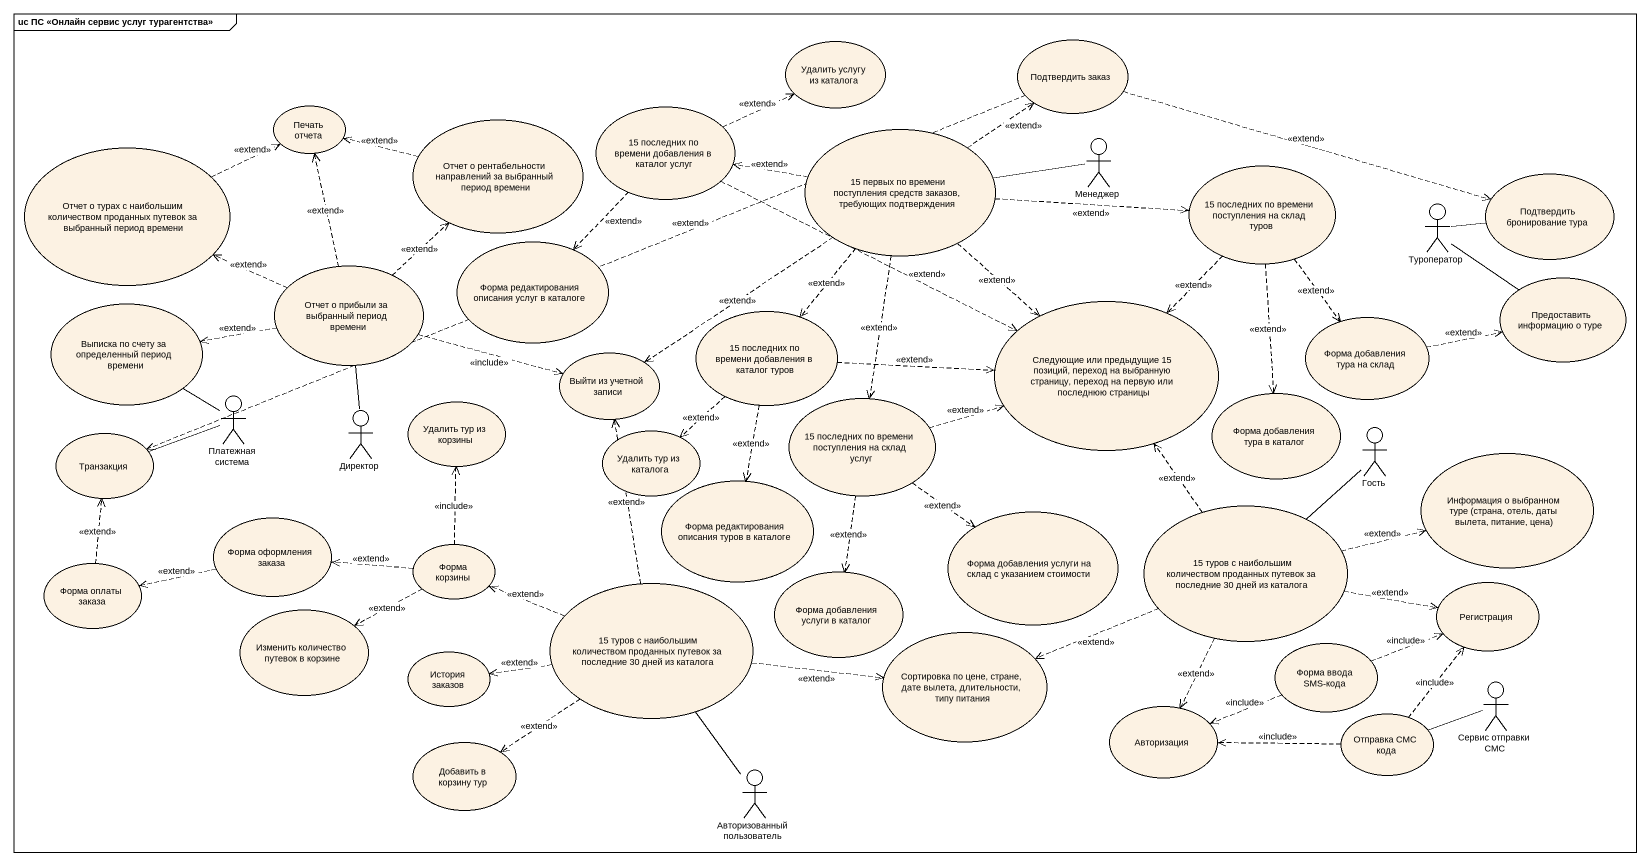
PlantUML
@startuml
mainframe uc ПС <<Онлайн сервис услуг турагентства>>
usecase "Удалить услугу из каталога" as Удалить_услугу_из_каталога
usecase "Подтвердить заказ" as Подтвердить_заказ
usecase "Печать отчета" as Печать_отчета
usecase "Отчет о рентабельности направлений за выбранный период времени" as Отчет_о_рентабельности
usecase "15 последних по времени добавления в каталог услуг" as u15_последних_по_времени
usecase "Отчет о турах с наибольшим количеством проданных путевок за выбранный период времени" as Отчет_о_турах_с_наибольшим
usecase "15 первых по времени поступления средств заказов, требующих подтверждения" as u15_первых_по_времени
actor Менеджер
usecase "15 последних по времени поступления на склад туров" as u15_последних_по_времени_2
actor Туроператор
usecase "Подтвердить бронирование тура" as Подтвердить_бронирование
usecase "Форма редактирования описания услуг в каталоге" as Форма_редактирования
usecase "Отчет о прибыли за выбранный период времени" as Отчет_о_прибыли_за
usecase "Предоставить информацию о туре" as Предоставить_информацию_о
usecase "Выписка по счету за определенный период времени" as Выписка_по_счету_за
usecase "15 последних по времени добавления в каталог туров" as u15_последних_по_времени_3
usecase "Следующие или предыдущие 15 позиций, переход на выбранную страницу, переход на первую или последнюю страницы" as Следующие_или_предыдущие_15
usecase "Форма добавления тура на склад" as Форма_добавления_тура_на
usecase "Выйти из учетной записи" as Выйти_из_учетной_записи
actor "Платежная система" as Платежная_система
usecase "15 последних по времени поступления на склад услуг" as u15_последних_по_времени_4
usecase "Форма добавления тура в каталог" as Форма_добавления_тура_в
usecase Транзакция
actor Директор
usecase "Удалить тур из корзины" as Удалить_тур_из_корзины
usecase "Удалить тур из каталога" as Удалить_тур_из_каталога
actor Гость
usecase "Информация о выбранном туре (страна, отель, даты вылета, питание, цена)" as Информация_о_выбранном_туре
usecase "Форма редактирования описания туров в каталоге" as Форма_редактирования_2
usecase "Форма добавления услуги на склад с указанием стоимости" as Форма_добавления_услуги_на
usecase "15 туров с наибольшим количеством проданных путевок за последние 30 дней из каталога" as u15_туров_с_наибольшим
usecase "Форма оформления заказа" as Форма_оформления_заказа
usecase "Форма корзины" as Форма_корзины
usecase "Форма оплаты заказа" as Форма_оплаты_заказа
usecase "15 туров с наибольшим количеством проданных путевок за последние 30 дней из каталога" as u15_туров_с_наибольшим_2
usecase "Форма добавления услуги в каталог" as Форма_добавления_услуги_в
usecase Регистрация
usecase "Изменить количество путевок в корзине" as Изменить_количество_путевок
usecase "История заказов" as История_заказов
usecase "Сортировка по цене, стране, дате вылета, длительности, типу питания" as Сортировка_по_цене_стране
usecase "Форма ввода SMS-кода" as Форма_ввода_SMS_кода
usecase Авторизация
actor "Сервис отправки СМС" as Сервис_отправки_СМС
usecase "Добавить в корзину тур" as Добавить_в_корзину_тур
usecase "Отправка СМС кода" as Отправка_СМС_кода
actor "Авторизованный пользователь" as Авторизованный_пользователь
Подтвердить_заказ .right.> Подтвердить_бронирование : <<extend>>
Подтвердить_заказ .left.> Транзакция : <<extend>>
Отчет_о_рентабельности .left.> Печать_отчета : <<extend>>
u15_последних_по_времени .right.> Удалить_услугу_из_каталога : <<extend>>
u15_последних_по_времени ..> Форма_редактирования : <<extend>>
u15_последних_по_времени .right.> Следующие_или_предыдущие_15 : <<extend>>
Отчет_о_турах_с_наибольшим .right.> Печать_отчета : <<extend>>
u15_первых_по_времени .up.> Подтвердить_заказ : <<extend>>
u15_первых_по_времени .left.> u15_последних_по_времени : <<extend>>
u15_первых_по_времени .right.> u15_последних_по_времени_2 : <<extend>>
u15_первых_по_времени ..> u15_последних_по_времени_3 : <<extend>>
u15_первых_по_времени ..> Следующие_или_предыдущие_15 : <<extend>>
u15_первых_по_времени ..> Выйти_из_учетной_записи : <<extend>>
u15_первых_по_времени ..> u15_последних_по_времени_4 : <<extend>>
Менеджер -left- u15_первых_по_времени
u15_последних_по_времени_2 ..> Следующие_или_предыдущие_15 : <<extend>>
u15_последних_по_времени_2 ..> Форма_добавления_тура_на : <<extend>>
u15_последних_по_времени_2 ..> Форма_добавления_тура_в : <<extend>>
Туроператор -right- Подтвердить_бронирование
Туроператор -- Предоставить_информацию_о
Отчет_о_прибыли_за .up.> Печать_отчета : <<extend>>
Отчет_о_прибыли_за .up.> Отчет_о_рентабельности : <<extend>>
Отчет_о_прибыли_за .left.> Отчет_о_турах_с_наибольшим : <<extend>>
Отчет_о_прибыли_за .left.> Выписка_по_счету_за : <<extend>>
Отчет_о_прибыли_за .right.> Выйти_из_учетной_записи : <<include>>
u15_последних_по_времени_3 .right.> Следующие_или_предыдущие_15 : <<extend>>
u15_последних_по_времени_3 ..> Удалить_тур_из_каталога : <<extend>>
u15_последних_по_времени_3 ..> Форма_редактирования_2 : <<extend>>
Форма_добавления_тура_на .right.> Предоставить_информацию_о : <<extend>>
Платежная_система -up- Выписка_по_счету_за
Платежная_система -left- Транзакция
u15_последних_по_времени_4 .right.> Следующие_или_предыдущие_15 : <<extend>>
u15_последних_по_времени_4 ..> Форма_добавления_услуги_на : <<extend>>
u15_последних_по_времени_4 ..> Форма_добавления_услуги_в : <<extend>>
Директор -up- Отчет_о_прибыли_за
Гость -- u15_туров_с_наибольшим
u15_туров_с_наибольшим .up.> Следующие_или_предыдущие_15 : <<extend>>
u15_туров_с_наибольшим .right.> Информация_о_выбранном_туре : <<extend>>
u15_туров_с_наибольшим .right.> Регистрация : <<extend>>
u15_туров_с_наибольшим .left.> Сортировка_по_цене_стране : <<extend>>
u15_туров_с_наибольшим ..> Авторизация : <<extend>>
Форма_оформления_заказа .left.> Форма_оплаты_заказа : <<extend>>
Форма_корзины .up.> Удалить_тур_из_корзины : <<include>>
Форма_корзины .left.> Форма_оформления_заказа : <<extend>>
Форма_корзины .left.> Изменить_количество_путевок : <<extend>>
Форма_оплаты_заказа .up.> Транзакция : <<extend>>
u15_туров_с_наибольшим_2 .up.> Выйти_из_учетной_записи : <<extend>>
u15_туров_с_наибольшим_2 .left.> Форма_корзины : <<extend>>
u15_туров_с_наибольшим_2 .left.> История_заказов : <<extend>>
u15_туров_с_наибольшим_2 .right.> Сортировка_по_цене_стране : <<extend>>
u15_туров_с_наибольшим_2 ..> Добавить_в_корзину_тур : <<extend>>
Форма_ввода_SMS_кода .right.> Регистрация : <<include>>
Форма_ввода_SMS_кода .left.> Авторизация : <<include>>
Сервис_отправки_СМС -left- Отправка_СМС_кода
Отправка_СМС_кода .up.> Регистрация : <<include>>
Отправка_СМС_кода .left.> Авторизация : <<include>>
Авторизованный_пользователь -up- u15_туров_с_наибольшим_2
@enduml
